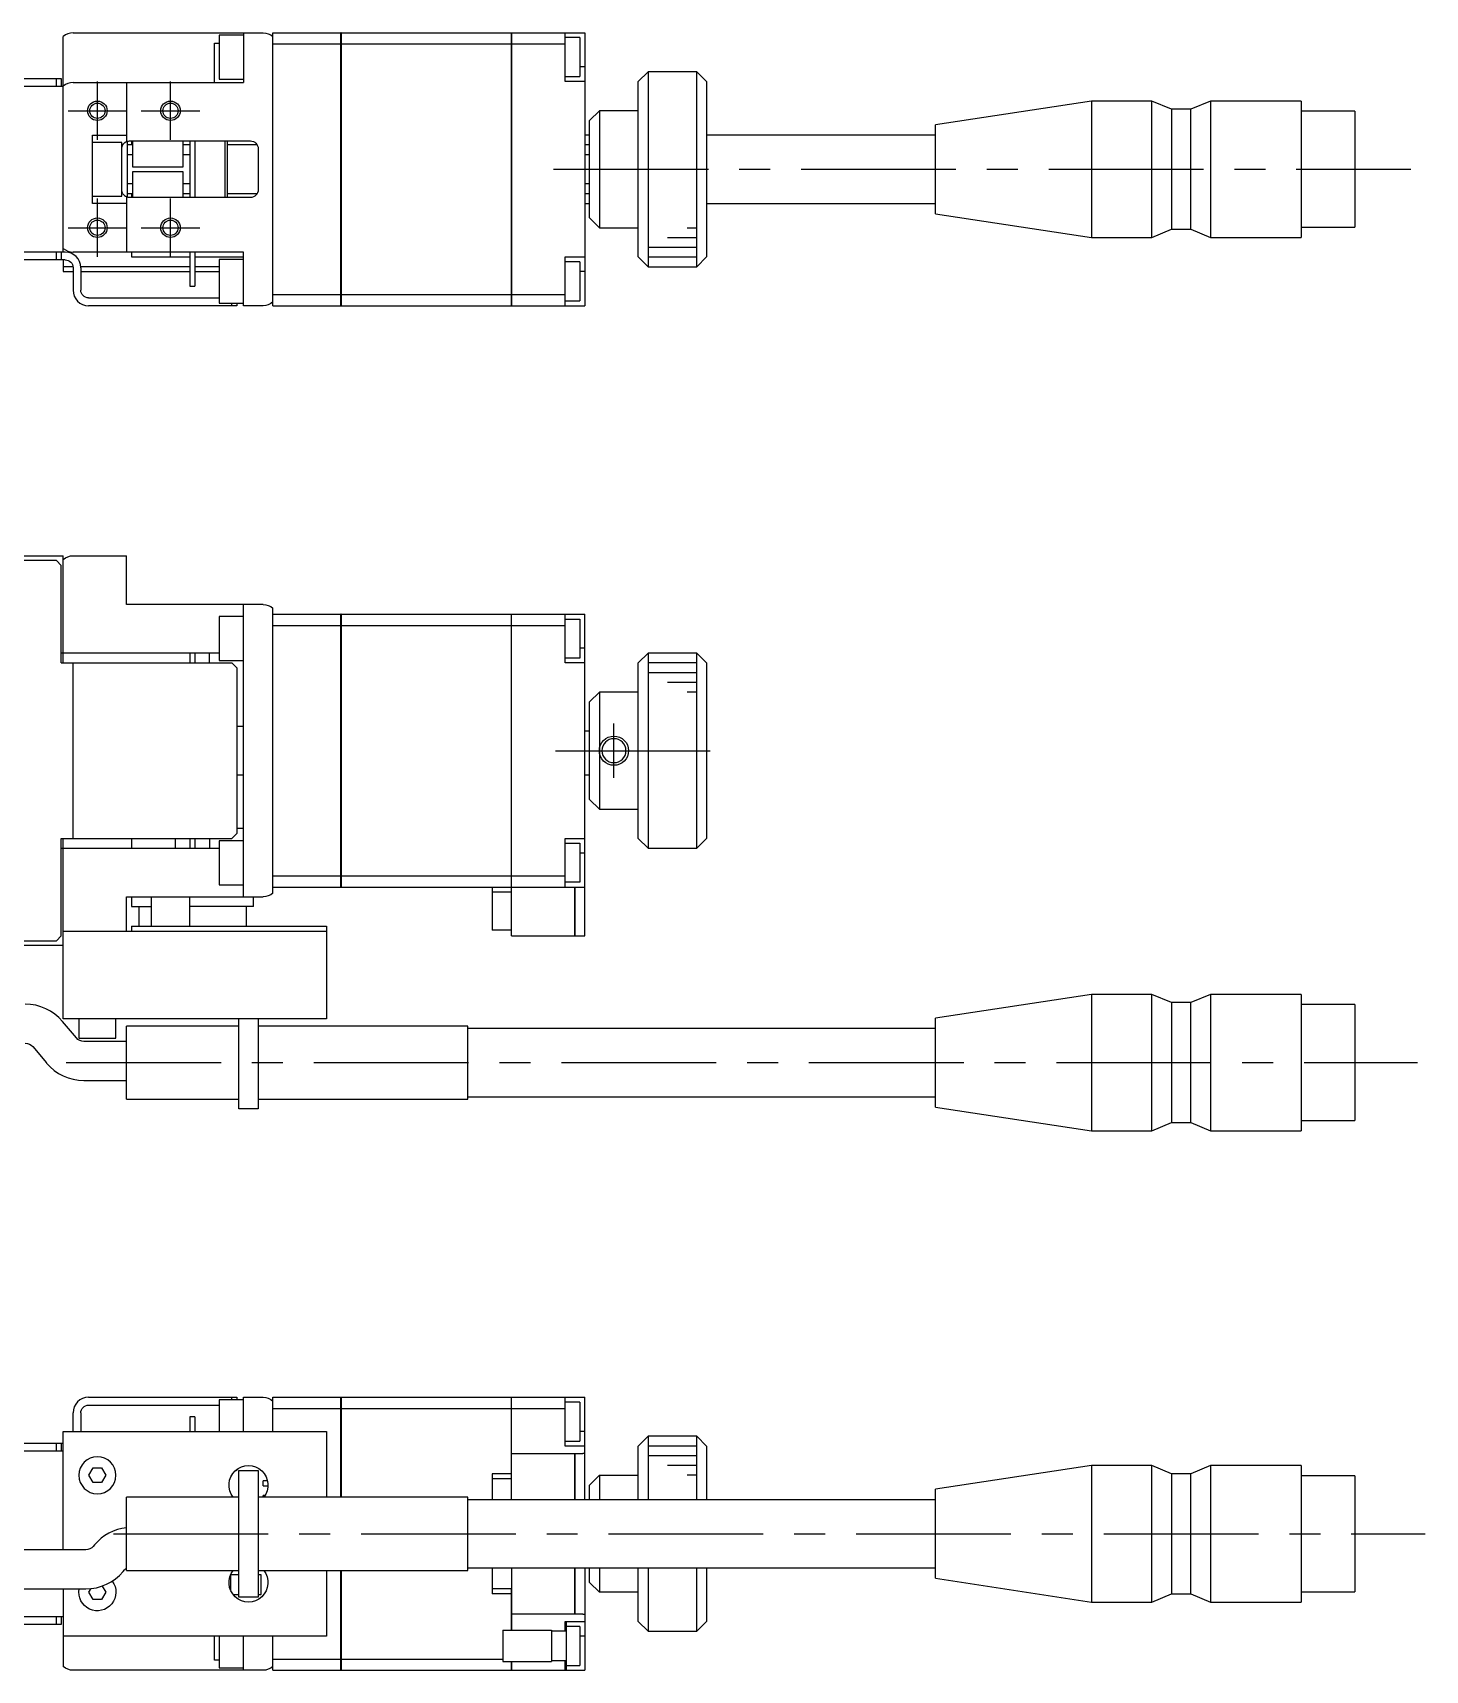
# Model space of a CAD drawing. Extents: x -1 to 601, y -8 to 178.
# Drawn here: x 153.6 to 296.5, y 10 to 178 of the extents above; entities that cross this region are included whole.
import ezdxf

# ---------------------------------------------------------------- set-up
doc = ezdxf.new("R2010")
doc.units = 0
doc.header["$LTSCALE"] = 0.5
doc.linetypes.add('CENTER', pattern=[50.8, 31.75, -6.35, 6.35, -6.35])
for name, color, linetype in [('MSM_CENTER', 1, 'CENTER'), ('MSM_CONTINUOUS', 7, 'CONTINUOUS'), ('MSM_NARROW', 5, 'CONTINUOUS')]:
    doc.layers.add(name, color=color, linetype=linetype)

msp = doc.modelspace()

# ---------------------------------------------------------------- linework, layer by layer
at = {"layer": 'MSM_CENTER'}
for p, q in [((160.24, 166.99), (160.24, 172.99)), ((167.74, 166.99), (167.74, 172.99)), ((157.24, 169.99), (163.24, 169.99)), ((164.74, 169.99), (170.74, 169.99)), ((207.05, 163.99), (294.99, 163.99)), ((160.24, 154.99), (160.24, 160.99)), ((167.74, 154.99), (167.74, 160.99)), ((157.24, 157.99), (163.24, 157.99)), ((164.74, 157.99), (170.74, 157.99)), ((213.24, 101.54), (213.24, 107.14)), ((207.24, 104.34), (225.24, 104.34)), ((157.05, 72.34), (295.67, 72.34)), ((161.89, 24), (296.48, 24))]:
    msp.add_line(p, q, dxfattribs=at)
at = {"layer": 'MSM_CONTINUOUS'}
for p, q in [((156.74, 172.51), (156.74, 177.61)), ((157.74, 177.99), (177.24, 177.99)), ((172.24, 176.94), (172.74, 176.94)), ((172.24, 172.89), (172.24, 176.94)), ((175.24, 177.74), (172.74, 177.74)), ((172.74, 177.74), (172.74, 173.24)), ((175.24, 177.99), (175.24, 172.89)), ((178.24, 177.99), (185.23, 177.99)), ((178.24, 149.99), (178.24, 177.99)), ((178.24, 176.84), (185.23, 176.84)), ((185.23, 149.99), (185.23, 177.99)), ((185.24, 177.98), (185.23, 177.98)), ((185.24, 176.83), (185.23, 176.83)), ((185.24, 177.99), (185.24, 149.99)), ((185.24, 177.99), (202.73, 177.99)), ((185.24, 176.84), (202.73, 176.84)), ((202.73, 149.99), (202.73, 177.99)), ((202.74, 177.98), (202.73, 177.98)), ((202.74, 176.83), (202.73, 176.83)), ((202.74, 177.99), (210.24, 177.99)), ((202.74, 177.99), (202.74, 149.99)), ((202.74, 176.84), (208.24, 176.84)), ((208.24, 172.99), (208.24, 177.99)), ((209.74, 177.49), (208.24, 177.49)), ((209.74, 177.49), (209.74, 173.49)), ((210.24, 177.99), (210.24, 149.99)), ((141.54, 173.29), (156.54, 173.29)), ((156.04, 172.49), (156.04, 173.29)), ((156.54, 173.29), (156.54, 172.49)), ((172.74, 173.24), (175.24, 173.24)), ((208.24, 173.49), (209.74, 173.49)), ((210.24, 174.49), (209.74, 174.49)), ((216.74, 173.99), (215.74, 172.99)), ((221.74, 173.99), (216.74, 173.99)), ((216.74, 173.99), (216.74, 153.99)), ((222.74, 172.99), (221.74, 173.99)), ((221.74, 153.99), (221.74, 173.99)), ((156.74, 172.49), (141.24, 172.49)), ((156.74, 155.49), (156.74, 172.49)), ((157.74, 172.89), (175.24, 172.89)), ((163.24, 172.89), (163.24, 166.87)), ((210.24, 172.99), (208.24, 172.99)), ((215.74, 154.99), (215.74, 172.99)), ((222.74, 172.99), (222.74, 154.99)), ((210.74, 168.99), (211.74, 169.99)), ((211.74, 169.99), (211.74, 157.99)), ((215.74, 169.99), (211.74, 169.99)), ((262.24, 170.99), (246.24, 168.56)), ((262.24, 170.99), (262.24, 156.99)), ((268.44, 170.99), (262.24, 170.99)), ((268.44, 156.99), (268.44, 170.99)), ((270.44, 170.14), (268.44, 170.99)), ((270.44, 170.14), (270.44, 157.84)), ((272.44, 170.14), (270.44, 170.14)), ((274.44, 170.99), (272.44, 170.14)), ((272.44, 157.84), (272.44, 170.14)), ((274.44, 170.99), (274.44, 156.99)), ((283.74, 170.99), (274.44, 170.99)), ((283.74, 170.99), (283.74, 156.99)), ((289.24, 169.94), (283.74, 169.94)), ((289.24, 169.94), (289.24, 158.04)), ((210.74, 158.99), (210.74, 168.99)), ((246.24, 159.42), (246.24, 168.56)), ((159.74, 167.49), (163.24, 167.49)), ((159.74, 160.49), (159.74, 167.49)), ((162.74, 166.74), (159.74, 166.74)), ((162.74, 161.24), (162.74, 166.74)), ((163.24, 166.87), (163.33, 166.87)), ((163.25, 166.84), (163.33, 166.87)), ((163.34, 161.12), (163.34, 166.87)), ((163.84, 166.49), (163.34, 166.49)), ((163.54, 166.89), (175.94, 166.89)), ((163.74, 166.89), (163.74, 166.49)), ((163.84, 166.89), (163.84, 164.24)), ((169.04, 164.24), (169.04, 166.89)), ((169.74, 166.49), (169.04, 166.49)), ((169.74, 166.89), (169.74, 161.09)), ((170.24, 166.89), (170.24, 161.09)), ((173.34, 161.09), (173.34, 166.89)), ((173.54, 166.89), (173.54, 161.09)), ((176.63, 166.49), (173.54, 166.49)), ((210.74, 167.49), (210.24, 167.49)), ((210.74, 166.49), (210.24, 166.49)), ((246.24, 167.49), (222.74, 167.49)), ((163.34, 165.49), (163.84, 165.49)), ((169.04, 165.49), (169.74, 165.49)), ((176.74, 166.09), (176.74, 161.89)), ((210.24, 165.49), (210.74, 165.49)), ((163.84, 164.24), (169.04, 164.24)), ((163.84, 163.74), (163.84, 161.09)), ((169.04, 163.74), (163.84, 163.74)), ((169.04, 161.09), (169.04, 163.74)), ((163.84, 162.49), (163.34, 162.49)), ((163.34, 161.49), (163.84, 161.49)), ((163.74, 161.49), (163.74, 161.09)), ((169.74, 162.49), (169.04, 162.49)), ((169.04, 161.49), (169.74, 161.49)), ((173.54, 161.49), (176.63, 161.49)), ((210.74, 162.49), (210.24, 162.49)), ((210.24, 161.49), (210.74, 161.49)), ((159.74, 161.24), (162.74, 161.24)), ((163.24, 160.49), (159.74, 160.49)), ((163.24, 161.12), (163.24, 155.49)), ((163.24, 161.12), (163.33, 161.12)), ((163.33, 161.12), (163.25, 161.15)), ((175.94, 161.09), (163.54, 161.09)), ((210.24, 160.49), (210.74, 160.49)), ((222.74, 160.49), (246.24, 160.49)), ((211.74, 157.99), (210.74, 158.99)), ((211.74, 157.99), (215.74, 157.99)), ((246.24, 159.42), (262.24, 156.99)), ((283.74, 158.04), (289.24, 158.04)), ((262.24, 156.99), (268.44, 156.99)), ((268.44, 156.99), (270.44, 157.84)), ((270.44, 157.84), (272.44, 157.84)), ((272.44, 157.84), (274.44, 156.99)), ((274.44, 156.99), (283.74, 156.99)), ((156.94, 155.49), (141.24, 155.49)), ((156.94, 154.69), (141.54, 154.69)), ((156.04, 154.69), (156.04, 155.49)), ((156.54, 155.49), (156.54, 154.69)), ((156.74, 154.69), (156.74, 153.49)), ((175.24, 155.49), (157.74, 155.49)), ((163.74, 155.49), (163.74, 154.99)), ((163.74, 154.99), (169.74, 154.99)), ((169.74, 155.49), (169.74, 151.99)), ((170.24, 155.49), (170.24, 151.99)), ((170.24, 154.99), (175.24, 154.99)), ((175.24, 154.74), (172.74, 154.74)), ((172.74, 154.74), (172.74, 150.24)), ((175.24, 149.99), (175.24, 155.49)), ((208.24, 154.99), (210.24, 154.99)), ((208.24, 149.99), (208.24, 154.99)), ((215.74, 154.99), (216.74, 153.99)), ((221.74, 153.99), (222.74, 154.99)), ((157.73, 153.99), (156.74, 153.99)), ((156.74, 153.49), (157.74, 153.49)), ((157.74, 153.89), (157.74, 151.59)), ((169.74, 153.99), (158.54, 153.99)), ((158.54, 153.89), (158.54, 151.59)), ((158.54, 153.49), (169.74, 153.49)), ((172.74, 153.99), (170.24, 153.99)), ((170.24, 153.49), (172.74, 153.49)), ((209.74, 154.49), (208.24, 154.49)), ((209.74, 154.49), (209.74, 150.49)), ((210.24, 153.49), (209.74, 153.49)), ((216.74, 153.99), (221.74, 153.99)), ((169.74, 151.99), (170.24, 151.99)), ((159.34, 150.79), (172.74, 150.79)), ((174.54, 149.99), (159.34, 149.99)), ((172.74, 150.24), (175.24, 150.24)), ((174.04, 149.99), (174.04, 150.24)), ((174.54, 150.24), (174.54, 149.99)), ((177.24, 149.99), (175.24, 149.99)), ((178.24, 151.15), (185.23, 151.15)), ((178.24, 149.99), (185.23, 149.99)), ((185.24, 151.15), (185.23, 151.15)), ((185.24, 150), (185.23, 150)), ((185.24, 151.15), (202.73, 151.15)), ((185.24, 149.99), (202.73, 149.99)), ((202.74, 151.15), (202.73, 151.15)), ((202.74, 150), (202.73, 150)), ((202.74, 151.15), (208.24, 151.15)), ((202.74, 149.99), (210.24, 149.99)), ((208.24, 150.49), (209.74, 150.49)), ((127.74, 124.34), (156.74, 124.34)), ((156.74, 113.34), (156.74, 124.34)), ((157.74, 124.34), (163.24, 124.34)), ((163.24, 119.34), (163.24, 124.34)), ((156.04, 123.84), (142.04, 123.84)), ((156.54, 123.34), (156.04, 123.84)), ((156.54, 113.34), (156.54, 123.34)), ((177.24, 119.34), (163.24, 119.34)), ((175.24, 89.34), (175.24, 119.34)), ((172.74, 118.09), (172.74, 113.59)), ((175.24, 118.09), (172.74, 118.09)), ((178.24, 89.72), (178.24, 118.96)), ((178.24, 118.34), (185.23, 118.34)), ((185.23, 90.34), (185.23, 118.34)), ((185.24, 118.33), (185.23, 118.33)), ((185.24, 118.34), (202.73, 118.34)), ((185.24, 118.34), (185.24, 90.34)), ((202.73, 86.34), (202.73, 118.34)), ((202.74, 118.33), (202.73, 118.33)), ((202.74, 118.34), (210.24, 118.34)), ((202.74, 85.34), (202.74, 118.34)), ((208.24, 113.34), (208.24, 118.34)), ((208.24, 117.84), (209.74, 117.84)), ((209.74, 117.84), (209.74, 113.84)), ((210.24, 85.34), (210.24, 118.34)), ((178.24, 117.19), (185.23, 117.19)), ((185.24, 117.18), (185.23, 117.18)), ((185.24, 117.19), (202.73, 117.19)), ((202.74, 117.18), (202.73, 117.18)), ((202.74, 117.19), (208.24, 117.19)), ((172.74, 114.34), (156.54, 114.34)), ((169.74, 114.34), (169.74, 113.34)), ((170.24, 114.34), (170.24, 113.34)), ((171.74, 113.34), (171.74, 114.34)), ((210.24, 114.84), (209.74, 114.84)), ((216.74, 114.34), (215.74, 113.34)), ((216.74, 114.34), (216.74, 94.34)), ((221.74, 114.34), (216.74, 114.34)), ((221.74, 94.34), (221.74, 114.34)), ((222.74, 113.34), (221.74, 114.34)), ((156.54, 113.34), (174.04, 113.34)), ((157.74, 95.34), (157.74, 113.34)), ((172.74, 113.59), (175.24, 113.59)), ((174.54, 112.84), (174.04, 113.34)), ((174.54, 112.84), (174.54, 95.84)), ((209.74, 113.84), (208.24, 113.84)), ((210.24, 113.34), (208.24, 113.34)), ((215.74, 95.34), (215.74, 113.34)), ((222.74, 113.34), (222.74, 95.34)), ((210.74, 109.34), (211.74, 110.34)), ((210.74, 99.34), (210.74, 109.34)), ((211.74, 110.34), (211.74, 98.34)), ((215.74, 110.34), (211.74, 110.34)), ((174.54, 106.84), (175.24, 106.84)), ((210.74, 106.34), (210.24, 106.34)), ((175.24, 101.84), (174.54, 101.84)), ((210.74, 101.84), (210.24, 101.84)), ((211.74, 98.34), (210.74, 99.34)), ((211.74, 98.34), (215.74, 98.34)), ((174.04, 95.34), (174.54, 95.84)), ((175.24, 96.34), (174.54, 96.34)), ((156.54, 85.34), (156.54, 95.34)), ((156.54, 95.34), (174.04, 95.34)), ((156.54, 94.34), (172.74, 94.34)), ((156.74, 76.84), (156.74, 95.34)), ((163.74, 95.34), (163.74, 94.34)), ((168.24, 94.34), (168.24, 95.34)), ((169.74, 95.34), (169.74, 94.34)), ((170.24, 95.34), (170.24, 94.34)), ((171.74, 95.34), (171.74, 94.34)), ((172.74, 95.09), (172.74, 90.59)), ((175.24, 95.09), (172.74, 95.09)), ((208.24, 95.34), (210.24, 95.34)), ((208.24, 90.34), (208.24, 95.34)), ((208.24, 94.84), (209.74, 94.84)), ((209.74, 94.84), (209.74, 90.84)), ((215.74, 95.34), (216.74, 94.34)), ((216.74, 94.34), (221.74, 94.34)), ((221.74, 94.34), (222.74, 95.34)), ((210.24, 93.84), (209.74, 93.84)), ((178.24, 91.5), (185.23, 91.5)), ((185.24, 91.5), (185.23, 91.5)), ((185.24, 91.5), (202.73, 91.5)), ((202.74, 91.5), (202.73, 91.5)), ((202.74, 91.5), (208.24, 91.5)), ((209.74, 90.84), (208.24, 90.84)), ((163.24, 85.84), (163.24, 89.34)), ((163.24, 89.34), (177.24, 89.34)), ((163.74, 89.34), (163.74, 88.34)), ((165.74, 89.34), (165.74, 86.34)), ((169.74, 86.34), (169.74, 89.34)), ((172.74, 90.59), (175.24, 90.59)), ((176.24, 88.34), (176.24, 89.34)), ((178.24, 90.34), (185.23, 90.34)), ((185.24, 90.35), (185.23, 90.35)), ((185.24, 90.34), (202.73, 90.34)), ((200.74, 90.34), (200.74, 85.94)), ((202.73, 89.84), (200.74, 89.84)), ((202.74, 90.35), (202.73, 90.35)), ((202.73, 90.04), (202.74, 90.04)), ((202.74, 90.34), (210.24, 90.34)), ((209.23, 85.34), (209.23, 90.34)), ((209.24, 90.34), (209.24, 85.34)), ((163.74, 88.34), (165.74, 88.34)), ((164.49, 88.34), (164.49, 86.34)), ((176.24, 88.34), (169.74, 88.34)), ((175.49, 88.34), (175.49, 86.34)), ((202.73, 88.94), (202.74, 88.94)), ((156.74, 85.84), (183.74, 85.84)), ((163.74, 86.34), (183.74, 86.34)), ((163.74, 86.34), (163.74, 85.84)), ((183.74, 86.34), (183.74, 76.84)), ((202.74, 85.94), (200.74, 85.94)), ((202.74, 86.34), (202.73, 86.34)), ((156.74, 84.34), (51.24, 84.34)), ((142.04, 84.84), (156.04, 84.84)), ((156.04, 84.84), (156.54, 85.34)), ((202.74, 85.34), (209.23, 85.34)), ((209.24, 85.35), (209.23, 85.35)), ((209.24, 85.34), (210.24, 85.34)), ((262.24, 79.34), (246.24, 76.91)), ((262.24, 79.34), (262.24, 65.34)), ((268.44, 79.34), (262.24, 79.34)), ((268.44, 65.34), (268.44, 79.34)), ((270.44, 78.49), (268.44, 79.34)), ((274.44, 79.34), (272.44, 78.49)), ((274.44, 79.34), (274.44, 65.34)), ((283.74, 79.34), (274.44, 79.34)), ((283.74, 79.34), (283.74, 65.34)), ((270.44, 78.49), (270.44, 66.19)), ((272.44, 78.49), (270.44, 78.49)), ((272.44, 66.19), (272.44, 78.49)), ((289.24, 78.29), (283.74, 78.29)), ((289.24, 78.29), (289.24, 66.39)), ((158.09, 74.87), (156.67, 76.55)), ((183.74, 76.84), (156.74, 76.84)), ((158.34, 76.84), (158.34, 74.84)), ((162.14, 74.84), (162.14, 76.84)), ((163.24, 68.59), (163.24, 76.09)), ((174.74, 76.09), (163.24, 76.09)), ((174.74, 67.59), (174.74, 76.84)), ((176.74, 76.84), (176.74, 67.59)), ((198.24, 76.09), (176.74, 76.09)), ((198.24, 68.59), (198.24, 76.09)), ((246.24, 75.84), (198.24, 75.84)), ((246.24, 67.77), (246.24, 76.91)), ((153.61, 73.98), (155.02, 72.3)), ((158.34, 74.84), (162.14, 74.84)), ((163.24, 74.51), (158.85, 74.51)), ((158.85, 70.51), (163.24, 70.51)), ((163.24, 68.59), (174.74, 68.59)), ((176.74, 67.59), (174.74, 67.59)), ((176.74, 68.59), (198.24, 68.59)), ((198.24, 68.84), (246.24, 68.84)), ((246.24, 67.77), (262.24, 65.34)), ((268.44, 65.34), (270.44, 66.19)), ((270.44, 66.19), (272.44, 66.19)), ((272.44, 66.19), (274.44, 65.34)), ((283.74, 66.39), (289.24, 66.39)), ((262.24, 65.34), (268.44, 65.34)), ((274.44, 65.34), (283.74, 65.34)), ((159.34, 38), (174.54, 38)), ((159.34, 37.2), (172.74, 37.2)), ((172.74, 37.75), (172.74, 34.5)), ((175.24, 37.75), (172.74, 37.75)), ((174.04, 37.75), (174.04, 38)), ((174.54, 38), (174.54, 37.75)), ((175.24, 34.5), (175.24, 38)), ((175.24, 38), (177.24, 38)), ((178.24, 34.5), (178.24, 38)), ((178.24, 38), (185.23, 38)), ((185.23, 27.75), (185.23, 38)), ((185.24, 37.99), (185.23, 37.99)), ((185.24, 38), (185.24, 27.75)), ((185.24, 38), (202.73, 38)), ((202.73, 29.65), (202.73, 38)), ((202.74, 37.99), (202.73, 37.99)), ((202.74, 27.5), (202.74, 38)), ((202.74, 38), (210.24, 38)), ((208.24, 33), (208.24, 38)), ((209.74, 37.5), (208.24, 37.5)), ((209.74, 37.5), (209.74, 33.5)), ((210.24, 27.5), (210.24, 38)), ((157.74, 34.5), (157.74, 36.4)), ((158.54, 36.4), (158.54, 34.5)), ((169.74, 36), (169.74, 34.5)), ((170.24, 36), (169.74, 36)), ((170.24, 36), (170.24, 34.5)), ((178.24, 36.85), (185.23, 36.85)), ((185.24, 36.84), (185.23, 36.84)), ((185.24, 36.85), (202.73, 36.85)), ((202.74, 36.84), (202.73, 36.84)), ((202.74, 36.85), (208.24, 36.85)), ((156.74, 22.35), (156.74, 34.5)), ((156.74, 34.5), (183.74, 34.5)), ((183.74, 34.5), (183.74, 27.75)), ((210.24, 34.5), (209.74, 34.5)), ((216.74, 34), (215.74, 33)), ((216.74, 34), (216.74, 27.5)), ((221.74, 34), (216.74, 34)), ((221.74, 27.5), (221.74, 34)), ((222.74, 33), (221.74, 34)), ((141.24, 32.5), (156.74, 32.5)), ((141.54, 33.3), (156.74, 33.3)), ((156.04, 32.5), (156.04, 33.3)), ((156.54, 33.3), (156.54, 32.5)), ((202.74, 32.25), (209.23, 32.25)), ((208.24, 33.5), (209.74, 33.5)), ((210.24, 33), (208.24, 33)), ((209.23, 27.5), (209.23, 32.25)), ((209.24, 32.24), (209.23, 32.24)), ((209.24, 32.25), (209.24, 27.5)), ((209.24, 32.25), (210.04, 32.25)), ((210.04, 32.23), (210.04, 32.25)), ((210.24, 32.23), (210.04, 32.23)), ((215.74, 27.5), (215.74, 33)), ((222.74, 33), (222.74, 27.5)), ((159.37, 30), (159.81, 30.75)), ((159.81, 30.75), (160.67, 30.75)), ((160.67, 30.75), (161.11, 30)), ((174.74, 30.5), (176.74, 30.5)), ((174.74, 17.5), (174.74, 30.5)), ((176.74, 30.5), (176.74, 17.5)), ((262.24, 31), (246.24, 28.57)), ((262.24, 31), (262.24, 17)), ((268.44, 31), (262.24, 31)), ((268.44, 17), (268.44, 31)), ((270.44, 30.15), (268.44, 31)), ((274.44, 31), (272.44, 30.15)), ((274.44, 31), (274.44, 17)), ((283.74, 31), (274.44, 31)), ((283.74, 31), (283.74, 17)), ((159.81, 29.25), (159.37, 30)), ((160.67, 29.25), (159.81, 29.25)), ((161.11, 30), (160.67, 29.25)), ((177.24, 28.93), (177.24, 29.43)), ((177.69, 29.43), (177.24, 29.43)), ((177.24, 28.93), (177.74, 28.93)), ((200.74, 30.15), (200.74, 27.5)), ((202.73, 30.15), (200.74, 30.15)), ((202.74, 29.65), (200.74, 29.65)), ((211.74, 30), (210.74, 29)), ((210.74, 27.5), (210.74, 29)), ((211.74, 30), (215.74, 30)), ((211.74, 30), (211.74, 27.5)), ((246.24, 19.43), (246.24, 28.57)), ((270.44, 30.15), (270.44, 17.85)), ((272.44, 30.15), (270.44, 30.15)), ((272.44, 17.85), (272.44, 30.15)), ((289.24, 29.95), (283.74, 29.95)), ((289.24, 29.95), (289.24, 18.05)), ((163.24, 20.25), (163.24, 27.75)), ((174.74, 27.75), (163.24, 27.75)), ((198.24, 27.75), (176.74, 27.75)), ((177.24, 27.75), (177.24, 27.93)), ((177.43, 27.93), (177.24, 27.93)), ((198.24, 20.25), (198.24, 27.75)), ((246.24, 27.5), (198.24, 27.5)), ((159.05, 22.35), (150.24, 22.35)), ((159.95, 22.86), (159.82, 22.71)), ((162.89, 20.14), (163.02, 20.29)), ((163.24, 20.25), (174.74, 20.25)), ((176.74, 20.25), (198.24, 20.25)), ((183.74, 20.25), (183.74, 13.5)), ((185.23, 10), (185.23, 20.25)), ((185.24, 20.25), (185.24, 10)), ((198.24, 20.5), (246.24, 20.5)), ((200.74, 20.5), (200.74, 17.85)), ((202.74, 20.5), (202.74, 14.1)), ((209.23, 15.75), (209.23, 20.5)), ((209.24, 20.5), (209.24, 15.75)), ((210.24, 20.5), (210.24, 10)), ((210.74, 19), (210.74, 20.5)), ((211.74, 20.5), (211.74, 18)), ((215.74, 15), (215.74, 20.5)), ((216.74, 20.5), (216.74, 14)), ((221.74, 14), (221.74, 20.5)), ((222.74, 20.5), (222.74, 15)), ((160.74, 18.64), (161.11, 18)), ((173.91, 19.78), (173.91, 18.2)), ((174.74, 19.78), (173.91, 19.78)), ((177.06, 19.78), (176.74, 19.78)), ((177.06, 17.78), (177.06, 19.78)), ((210.74, 19), (211.74, 18)), ((246.24, 19.43), (262.24, 17)), ((150.24, 18.35), (159.05, 18.35)), ((156.74, 18.35), (156.74, 10.38)), ((159.37, 18), (159.59, 18.38)), ((159.81, 17.25), (159.37, 18)), ((160.67, 17.25), (159.81, 17.25)), ((161.11, 18), (160.67, 17.25)), ((174.16, 17.78), (174.74, 17.78)), ((176.74, 17.5), (174.74, 17.5)), ((176.74, 17.78), (177.06, 17.78)), ((202.74, 18.35), (200.74, 18.35)), ((202.73, 17.85), (200.74, 17.85)), ((202.73, 14.1), (202.73, 18.35)), ((215.74, 18), (211.74, 18)), ((262.24, 17), (268.44, 17)), ((268.44, 17), (270.44, 17.85)), ((270.44, 17.85), (272.44, 17.85)), ((272.44, 17.85), (274.44, 17)), ((274.44, 17), (283.74, 17)), ((283.74, 18.05), (289.24, 18.05)), ((144.24, 15.5), (156.74, 15.5)), ((156.04, 14.7), (156.04, 15.5)), ((156.54, 15.5), (156.54, 14.7)), ((209.23, 15.75), (202.74, 15.75)), ((209.24, 15.76), (209.23, 15.76)), ((210.04, 15.75), (209.24, 15.75)), ((210.04, 15.77), (210.24, 15.77)), ((210.04, 15.75), (210.04, 15.77)), ((156.54, 14.7), (144.24, 14.7)), ((183.74, 13.5), (156.74, 13.5)), ((172.24, 11.05), (172.24, 13.5)), ((172.74, 13.5), (172.74, 10.25)), ((175.24, 10), (175.24, 13.5)), ((178.24, 10), (178.24, 13.5)), ((201.84, 14.1), (201.84, 10.9)), ((201.84, 14.1), (206.84, 14.1)), ((206.84, 14.1), (206.84, 10.9)), ((208.34, 14), (206.84, 14)), ((208.24, 15), (210.24, 15)), ((208.24, 14), (208.24, 15)), ((208.34, 15), (208.34, 10)), ((209.74, 14.5), (208.34, 14.5)), ((209.74, 14.5), (209.74, 10.5)), ((210.24, 13.5), (209.74, 13.5)), ((215.74, 15), (216.74, 14)), ((216.74, 14), (221.74, 14)), ((221.74, 14), (222.74, 15)), ((172.74, 11.05), (172.24, 11.05)), ((172.74, 10.25), (175.24, 10.25)), ((178.24, 11.15), (185.23, 11.15)), ((185.24, 11.16), (185.23, 11.16)), ((185.24, 11.15), (201.84, 11.15)), ((201.84, 10.9), (206.84, 10.9)), ((202.73, 10), (202.73, 10.9)), ((202.74, 10.9), (202.74, 10)), ((206.84, 11), (208.34, 11)), ((208.24, 10), (208.24, 11)), ((208.34, 10.5), (209.74, 10.5)), ((177.24, 10), (157.74, 10)), ((178.24, 10), (185.23, 10)), ((185.24, 10.01), (185.23, 10.01)), ((185.24, 10), (202.73, 10)), ((202.74, 10.01), (202.73, 10.01)), ((202.74, 10), (210.24, 10)), ((208.24, 10), (208.34, 10))]:
    msp.add_line(p, q, dxfattribs=at)
at = {"layer": 'MSM_CONTINUOUS', "extrusion": (0, 0, -1)}
for p, q in [((162.77, 166.3), (162.78, 166.35)), ((162.78, 166.35), (162.8, 166.4)), ((162.8, 166.4), (162.82, 166.45)), ((162.82, 166.45), (162.85, 166.5)), ((162.85, 166.5), (162.88, 166.54)), ((162.88, 166.54), (162.9, 166.58)), ((162.9, 166.58), (162.93, 166.61)), ((162.93, 166.61), (162.96, 166.64)), ((162.96, 166.64), (162.99, 166.67)), ((162.99, 166.67), (163.01, 166.7)), ((163.01, 166.7), (163.04, 166.72)), ((163.04, 166.72), (163.08, 166.74)), ((163.08, 166.74), (163.11, 166.77)), ((163.11, 166.77), (163.14, 166.79)), ((163.14, 166.79), (163.18, 166.81)), ((163.18, 166.81), (163.21, 166.82)), ((163.21, 166.82), (163.24, 166.83)), ((163.24, 166.83), (163.25, 166.84)), ((162.74, 166.15), (162.75, 166.2)), ((162.74, 166.09), (162.74, 166.15)), ((162.75, 166.2), (162.76, 166.25)), ((162.76, 166.25), (162.77, 166.3)), ((162.74, 161.85), (162.74, 161.89)), ((162.74, 161.81), (162.74, 161.85)), ((162.75, 161.77), (162.74, 161.81)), ((162.76, 161.72), (162.75, 161.77)), ((162.77, 161.67), (162.76, 161.72)), ((162.79, 161.62), (162.77, 161.67)), ((162.81, 161.57), (162.79, 161.62)), ((162.83, 161.53), (162.81, 161.57)), ((162.85, 161.48), (162.83, 161.53)), ((162.88, 161.44), (162.85, 161.48)), ((162.91, 161.4), (162.88, 161.44)), ((162.95, 161.36), (162.91, 161.4)), ((162.98, 161.32), (162.95, 161.36)), ((163.01, 161.29), (162.98, 161.32)), ((163.04, 161.27), (163.01, 161.29)), ((163.07, 161.24), (163.04, 161.27)), ((163.1, 161.22), (163.07, 161.24)), ((163.13, 161.21), (163.1, 161.22)), ((163.16, 161.19), (163.13, 161.21)), ((163.18, 161.18), (163.16, 161.19)), ((163.21, 161.16), (163.18, 161.18)), ((163.23, 161.15), (163.21, 161.16)), ((163.25, 161.15), (163.23, 161.15))]:
    msp.add_line(p, q, dxfattribs=at)
at = {"layer": 'MSM_CONTINUOUS'}
for centre in [(160.24, 169.99), (167.74, 169.99), (160.24, 157.99), (167.74, 157.99)]:
    msp.add_circle(centre, 0.783, dxfattribs=at)
at = {"layer": 'MSM_CONTINUOUS', "extrusion": (0, 0, -1)}
for centre, radius in [((-213.24, 104.34), 1.23), ((-160.24, 30), 1.9)]:
    msp.add_circle(centre, radius, dxfattribs=at)
at = {"layer": 'MSM_CONTINUOUS'}
for centre, radius, start, end in [((157.74, 176.49), 1.5, 90, 131.8103), ((157.74, 171.39), 1.5, 90, 131.8103), ((157.74, 156.99), 1.5, 228.1897, 270), ((156.94, 153.89), 1.6, 0, 90), ((159.34, 151.59), 1.6, 180, 270), ((152.84, 73.34), 5, 40, 90), ((158.85, 75.51), 5, 220, 270), ((159.34, 36.4), 1.6, 90, 180), ((163.78, 19.65), 5, 96.2141, 140), ((159.05, 23.35), 5, 270, 320)]:
    msp.add_arc(centre, radius, start, end, dxfattribs=at)
at = {"layer": 'MSM_CONTINUOUS', "extrusion": (0, 0, -1)}
for centre, radius, start, end in [((-177.24, 176.49), 1.5, 90, 131.8103), ((-163.54, 166.09), 0.8, 74.8734, 90), ((-175.94, 166.09), 0.8, 90, 180), ((-175.94, 161.89), 0.8, 180, 270), ((-163.54, 161.89), 0.8, 270, 285.1266), ((-156.94, 153.89), 0.8, 90, 180), ((-159.34, 151.59), 0.8, 270, 0), ((-177.24, 151.49), 1.5, 228.1897, 270), ((-157.74, 122.84), 1.5, 48.1897, 90), ((-177.24, 117.84), 1.5, 90, 131.8103), ((-177.24, 90.84), 1.5, 228.1897, 270), ((-152.84, 73.34), 1, 90, 140), ((-158.85, 75.51), 1, 270, 320), ((-159.34, 36.4), 0.8, 0, 90), ((-177.24, 36.5), 1.5, 90, 131.8103), ((-175.74, 29), 2, 321.3178, 218.6822), ((-174.44, 30.67), 0.2, 179.1937, 284.9256), ((-159.05, 23.35), 1, 220, 270), ((-163.78, 19.65), 1, 40, 57.233), ((-175.74, 19), 2, 141.3178, 38.6822), ((-160.24, 18), 1.9, 143.006, 10.6151), ((-157.74, 11.5), 1.5, 270, 311.8103), ((-177.24, 11.5), 1.5, 228.1897, 270)]:
    msp.add_arc(centre, radius, start, end, dxfattribs=at)
at = {"layer": 'MSM_NARROW'}
for p, q in [((220.74, 157.99), (221.74, 157.99)), ((218.74, 156.99), (221.74, 156.99)), ((216.74, 155.99), (221.74, 155.99)), ((216.74, 154.99), (221.74, 154.99)), ((221.74, 113.34), (216.74, 113.34)), ((221.74, 112.34), (216.74, 112.34)), ((221.74, 111.34), (218.74, 111.34)), ((221.74, 110.34), (220.74, 110.34)), ((221.74, 33), (216.74, 33)), ((221.74, 32), (216.74, 32)), ((221.74, 31), (218.74, 31)), ((221.74, 30), (220.74, 30))]:
    msp.add_line(p, q, dxfattribs=at)
for centre, radius in [((160.24, 169.99), 1), ((167.74, 169.99), 1), ((160.24, 157.99), 1), ((167.74, 157.99), 1), ((213.24, 104.34), 1.5)]:
    msp.add_circle(centre, radius, dxfattribs=at)

doc.saveas('drawing.dxf')
